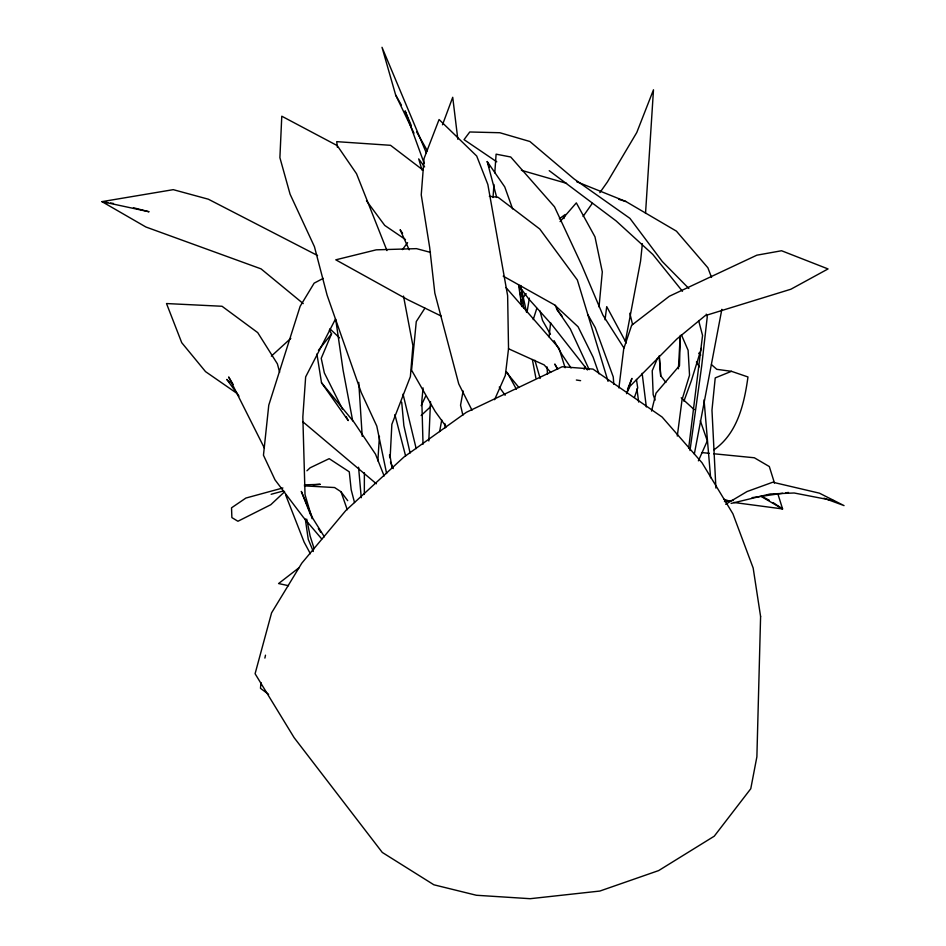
<?xml version="1.0" encoding="UTF-8"?>
<svg xmlns="http://www.w3.org/2000/svg" width="946" height="946" viewBox="0 0 946 946"><rect width="100%" height="100%" fill="white"/><g stroke="black" fill="none" stroke-linecap="round" stroke-linejoin="round"><path stroke-width="1.42" d="M364.328 494.451L364.387 472.787M430.501 401.565L428.81 440.966M680.304 335.357L679.488 365.664L656.016 393.146L651.534 411.061M678.412 368.798L680.15 336.835M377.856 460.903L379.429 436.283M493.032 197.501L493.954 184.494M494.782 172.941L496.106 154.163L510.734 157.001L554.51 206.807L581.695 265.093L602.839 314.983L623.946 348.01M261.001 682.586L260.469 688.31L268.605 694.34M599.031 306.93L602.306 271.88L594.975 236.843L576.327 202.882L560.091 221.601M423.075 387.907L421.833 400.915L423.028 444.253M642.369 243.737L640.572 261.061L625.353 341.494M645.527 213.429L653.485 89.799L636.764 132.535L607.415 181.951L599.859 192.653M549.07 336.859L550.631 322.645M471.995 410.209L458.739 383.91L434.829 293.083L429.685 247.556L421.242 194.864L424.056 158.49L439.074 119.527L476.701 156.031L487.852 184.494L507.635 295.684L508.534 348.707L505.33 375.396L494.581 399.685M618.897 387.931L623.721 348.838L631.656 325.282L669.33 296.252L756.847 255.184L781.562 250.749L828.034 268.936L790.88 289.228L705.196 315.633L676.91 338.964L630.083 386.157L626.95 392.625M688.641 448.357L702.559 335.44L698.621 320.552M605.038 319.76L606.729 306.622L626.276 342.972M689.977 450.533L701.684 366.043L707.265 316.78L706.236 314.143M527.005 312.44L529.358 298.156M439.63 431.624L441.735 420M463.114 390.97L460.548 405.219L462.866 415.199M694.329 454.056L721.857 309.318M264.892 658.085L265.483 655.188M701.364 348.305L691.384 380.611L683.911 401.222M563.97 218.585L565.235 214.494L559.358 218.774M533.237 319.594L536.796 308.337M634.47 397.403L637.71 387.895L636.445 379.429M626.524 393.678L631.952 378.388L627.505 389.303M442.492 124.789L452.72 97.284L457.829 139.275M584.072 369.188L585.101 366.445M657.529 358.191L652.22 370.761L653.178 394.648L655.081 400.146M329.314 330.166L331.585 333.796L321.226 358.309L324.348 372.925L342.417 409.003M698.385 460.844L707.312 440.86L700.288 420.686M421.171 405.633L425.546 396.386M335.523 318.956L305.653 376.898L302.838 416.961L305.026 494.652L312.074 518.645M424.884 308.207L416.275 321.569L411.569 370.17L435.172 411.427L446.287 426.883M583.055 216.445L592.291 203.355M522.712 298.226L526.13 293.627M402.417 249.614L407.584 242.649M318.435 350.316L331.585 333.796M284.604 491.754L270.781 504.726L237.931 521.258L231.876 517.592L231.534 507.813L245.901 498.045L282.889 487.959M306.93 470.789L310.111 467.797L329.196 458.668L349.275 471.829L351.191 489.78L354.525 502.563M421.159 415.519L430.761 406.52M271.348 356.122L290.8 338.384M713.982 449.776C737.478 433.469 744.277 403.717 747.967 376.969L731.447 371.317L716.772 369.318L711.439 364.577M299.09 567.683L278.585 583.552L288.495 585.692M725.677 504.265L747.068 491.53L772.776 482.224L819.402 493.162L844.045 505.602L823.966 498.187M323.213 278.372L314.143 283.161L300.142 306.315L268.77 405.184L263.461 455.227L275.026 479.882L303.24 517.155L321.746 538.96M731.447 371.317L715.223 377.903L711.971 410.15L715.897 488.065M271.147 494.285L283.705 490.879M731.116 503.414L770.186 493.978L794.191 492.996L833.461 500.6M724.435 501.581L733.174 500.339M752.105 497.643L782.685 493.28M785.594 492.866L788.515 492.452M313.185 484.849L320.292 484.34L304.399 484.86M304.364 485.877L334.612 487.545L340.998 491.743L347.714 500.671M702.038 452.602L709.299 453.311M713.662 453.749L754.329 457.769L769.323 466.555L774.455 482.968M489.342 196.283L498.14 197.336L539.764 229.015L577.344 279.969L608.065 381.368M576.362 380.02L580.608 380.659M107.714 202.55L101.955 201.64L145.873 226.993L261.049 268.865L303.24 303.607M110.587 203.012L113.473 203.473M133.457 207.765L149.078 211.774L101.955 201.64L173.248 189.661L208.345 199.204L317.56 255.526M521.376 170.292L566.559 183.335M430.465 252.381L416.465 248.644L376.236 249.839L335.795 259.819L408.069 299.858L441.096 316.011M618.826 199.346L625.897 201.51L676.414 231.143L707.892 267.777L711.534 277.438M723.82 499.24L729.413 501.073M733.611 502.444L782.59 508.936L777.884 493.907M576.599 181.679L625.897 201.51M508.475 348.731L544.175 364.908L550.702 372.369M761.577 496.26L769.37 500.316M503.201 276.137L554.439 304.837L578.077 326.772L593.13 357.174L598.972 373.836M761.329 496.532L782.59 508.936L773.059 502.586M496.768 161.813L464.037 139.641L469.76 131.979L499.866 132.736L529.878 141.498L573.962 178.841L629.93 218.36L662.247 261.474L688.842 288.483M405.503 239.563L384.75 225.432L366.469 200.753M237.481 393.749L205.53 371.624L181.727 342.689L166.508 303.548L222.038 306.268L257.726 332.625L277.391 363.855L279.638 372.275M549.224 170.67L616.071 220.879L652.823 254.439L682.48 291.285M423.11 170.162L390.532 145.306L336.717 141.652L337.403 147.316M302.625 421.585L376.378 483.784M698.656 353.177L700.785 355.069M681.215 397.781L694.234 409.642M329.906 328.794L339.508 337.852M229.89 382.456L226.804 379.417L238.96 396.114M505.956 287.513L559.015 348.258L565.105 367.758M518.893 387.482L505.85 371.624M316.91 353.958L321.51 382.728L354.064 422.247L375.503 454.151L384.135 475.992M587.431 369.957L552.18 325.046L528.447 298.593L520.631 288.081M665.878 382.468L660.781 375.834L659.232 355.85L660.639 375.988M555.337 305.251L556.851 309.307L562.22 316.342M424.612 166.898L418.7 158.881L422.011 170.091M499.263 387.044L505.152 395.251M321.51 382.728L348.211 420.592L346.283 416.725M402.57 233.284L400.111 229.748L409.18 249.827M496.721 197.489L487.214 161.565L504.75 186.906L512.614 208.9M556.851 309.307L570.332 328.983L589.169 369.614M571.029 367.947L561.959 354.514L554.049 340.643M318.341 528.554L320.694 532.267M324.372 536.843L312.712 518.195L301.301 491.4L310.454 514.565M696.422 362.034L699.366 366.847M233.154 384.454L228.66 376.969L264.431 448.179M587.998 314.959L595.188 327.505L613.256 376.922L613.8 384.289M550.454 334.328L542.555 320.469L539.918 310.867M557.691 369.129L554.782 364.033L557.419 368.999M426.398 153.11L382.007 47.3L395.676 95.073L401.447 105.219M416.607 131.837L427.426 150.863M507.174 372.346L516.374 389.184M310.383 553.741L304.127 542.117L285.763 495.219M395.676 95.073L413.97 133.173M681.487 335.014L688.109 350.28L689.539 375.195L682.078 399.555L677.289 436.071M390.45 461.991L393.288 468.601M411.191 125.31L405.089 110.871L424.269 163.599M313.292 551.494L308.266 539.386L305.31 519.07M386.961 250.595L356.547 173.768L337.237 145.601L281.778 116.204L279.898 157.675L290.091 194.214L314.439 246.681L327.115 295.199L361.23 392.495L376.78 426.067L386.618 473.544M487.214 161.565L489.354 166.981M340.998 491.743L347.265 509.705M314.167 548.739L310.134 536.075L306.729 519.129M534.88 360.284L540.154 378.435M394.884 414.585L405.598 455.948M629.835 313.221L632.578 324.561M403.031 394.104L416.181 448.629M410.103 453.028L403.871 425.676L401.695 402.18M521.601 289.689L526.532 312.215M532.35 359.492L535.874 377.974M403.504 296.086L412.917 345.645L410.375 376.65L391.857 424.328L390.19 456.741L392.07 468.317M352.692 420.816L343.091 370.193L335.759 319.642M518.574 284.746L521.778 306.539M520.773 285.491L523.753 308.29M519.472 286.815L519.839 289.677M520.217 292.527L520.785 296.819M521.151 299.681L521.719 303.962M636.954 388.901L638.656 402.062M642.145 373.315L646.331 406.946M358.558 467.218L361.266 497.714M704.049 399.862L710.612 477.789M547.036 366.906L547.498 374.202M358.747 382.373L362.223 436.343M444.845 423.524L445.117 427.899M389.551 454.766L389.717 457.71M760.596 616.508L756.883 756.812L750.769 788.739L714.254 836.193L658.664 870.58L599.823 891.061L530.174 898.7L476.37 895.259L433.883 884.794L382.29 852.441L294.123 737.655L255.089 673.729L271.585 612.854L301.786 563.189L345.81 510.521L403.954 457.013L466.343 412.314L562.125 366.752L592.988 369.094L662.117 417.044L702.015 462.76L732.902 513.784L753.17 568.038L760.596 616.508"/></g></svg>
